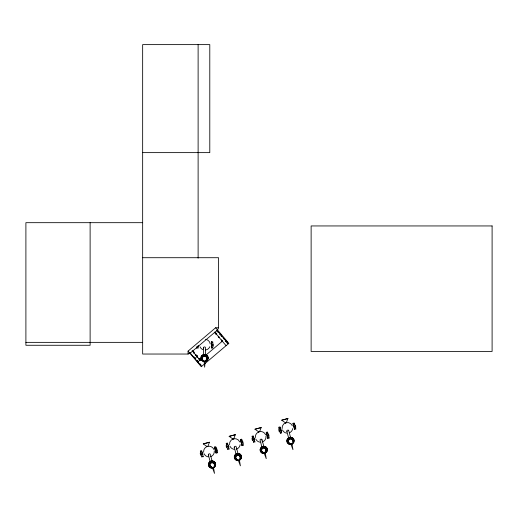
<?xml version="1.0" encoding="UTF-8"?>
<svg xmlns="http://www.w3.org/2000/svg" width="518" height="518" viewBox="0 0 518 518"><rect width="100%" height="100%" fill="white"/><g stroke="black" fill="none" stroke-linecap="round" stroke-linejoin="round"><path stroke-width="0.78" d="M205.199 361.033L204.636 367.178L204.066 361.033M207.847 446.451L209.46 442.197L203.257 443.907L207.2 446.665A3.71 2.396 -15 0 0 207.582 446.561L207.485 446.503A3.71 2.396 -15 0 0 207.103 446.607L206.915 446.671M233.728 438.901L235.34 434.647L229.144 436.357L233.081 439.115A3.71 2.396 -15 0 0 233.469 439.011L233.365 438.953A3.71 2.396 -15 0 0 232.983 439.057L232.724 439.167M259.57 431.753L261.182 427.505L254.979 429.215L258.922 431.973A3.71 2.396 -15 0 0 259.304 431.863L259.207 431.805A3.71 2.396 -15 0 0 258.825 431.915L258.56 432.018M286.292 422.733L287.911 418.486L281.708 420.195L285.651 422.953A3.71 2.396 -15 0 0 286.033 422.843L285.936 422.785A3.71 2.396 -15 0 0 285.554 422.889L285.308 422.986M142.657 257.711L218.551 257.711L218.551 327.764L217.515 329.992L189.957 353.341L188.073 354.034L142.657 354.034L142.657 44.626L209.79 44.626L209.79 152.629L142.657 152.629M209.55 442.249L203.257 443.907M235.431 434.699L229.144 436.357M261.273 427.557L254.979 429.215M287.995 418.538L281.708 420.195M188.073 354.034L188.073 351.113L215.63 327.764L218.551 327.764M197.824 361.978L201.256 359.071M206.067 354.992L222.319 341.22A1.612 1.612 0 0 1 221.38 340.145L221.652 340.073A1.334 1.334 0 0 0 222.416 340.948M258.579 432.006L258.637 431.98A5.335 5.335 0 0 0 255.4 437.587M262.056 441.977L262.755 441.783A5.335 5.335 0 0 0 265.974 436.137M236.214 449.119L236.914 448.931A5.335 5.335 0 0 0 240.138 444.677M210.334 456.669L211.033 456.481A5.335 5.335 0 0 0 214.251 450.835M293.182 424.151L294.412 423.763M293.279 424.533L294.528 424.203M279.092 428.418L280.335 428.082M266.433 433.113L267.683 432.783M252.247 436.998L253.49 436.661M266.453 433.171L267.696 432.841M241.841 439.924L240.598 440.261L241.861 439.983M252.26 437.056L253.509 436.719M226.405 444.14L227.655 443.809M226.418 444.198L227.667 443.868M266.556 433.553L267.8 433.223M293.79 426.45L295.04 426.113M240.715 440.701L241.964 440.365M279.603 430.328L280.847 429.992M214.711 447.811L215.974 447.533M200.524 451.69L201.787 451.418M214.834 448.251L216.077 447.915M200.641 452.13L201.884 451.8M267.068 435.47L268.311 435.133M252.875 439.348L254.124 439.011M241.226 442.612L242.476 442.281M280.115 432.239L281.365 431.908M294.308 428.36L295.551 428.023M227.033 446.497L228.283 446.16M215.346 450.161L216.589 449.825M201.152 454.04L202.402 453.71M294.496 429.15L295.765 428.807M280.322 433.022L281.572 432.692M253.386 441.258L254.636 440.928M215.857 452.072L217.1 451.741M267.767 438.17L269.036 437.827M253.6 442.042L254.843 441.712M241.925 445.312L243.195 444.975M227.758 449.19L229.008 448.853M216.045 452.861L217.314 452.525M201.871 456.74L203.121 456.403M215.935 332.802L215.145 333.003A1.638 1.638 0 0 0 216.796 334.207A1.612 1.612 0 0 1 215.171 332.996M200.324 363.94L200.026 364.012A1.638 1.638 0 0 0 200.958 365.086M142.657 222.682L25.9 222.682L25.9 345.273L90.119 345.273L90.119 222.682M25.9 342.359L142.657 342.359M211.448 342.534L212.736 342.534M211.448 342.599L212.736 342.599M211.448 344.969L212.736 344.969M196.73 347.837L198.025 347.837M211.422 347.759L212.736 347.759M192.288 351.372L192.69 351.372A1.334 1.334 0 0 1 193.654 352.894M215.63 327.764L228.839 343.35L201.282 366.699L188.073 351.113M216.867 330.277L228.321 343.79M214.601 332.109L226.094 345.674M192.107 350.718L200.052 360.094M189.879 352.603L201.599 366.433M290.818 443.874L292.961 449.656L291.919 443.576M264.096 452.894L266.233 458.676L265.32 453.36M238.254 460.042L240.391 465.824L239.355 459.744M212.639 468.311L214.51 473.374L213.468 467.294M295.254 425.064L295.823 427.201M295.869 429.195L294.205 422.999L292.942 423.342L294.619 429.532M293.052 423.31L294.606 429.118M288.72 430.568L290.592 437.542M288.882 438.875L286.804 431.118A0.997 0.706 -15 0 1 288.06 430.121M280.788 428.936L281.365 431.073M281.675 433.08L280.018 426.884L278.768 427.214L280.426 433.411M278.645 429.513L279.215 431.649M268.525 434.084L269.095 436.221M269.14 438.215L267.482 432.018L266.213 432.362L267.89 438.552M266.323 432.329L267.877 438.137M261.998 439.588L263.863 446.561M261.946 447.118L260.075 440.138A0.997 0.706 -15 0 1 261.765 439.283M254.066 437.956L254.636 440.093M254.947 442.1L253.289 435.903L252.039 436.234L253.703 442.43M251.916 438.532L252.493 440.669M242.683 441.232L243.259 443.363M243.298 445.363L241.641 439.167L240.371 439.504L242.055 445.694M240.481 439.478L241.148 441.977M241.213 442.197L242.035 445.286M238.027 453.71L236.156 446.73A0.997 0.706 -15 0 0 234.861 446.374A0.997 0.706 -15 0 0 234.324 447.448M234.24 447.287L236.104 454.267M228.224 445.104L228.794 447.241M229.111 449.242L227.447 443.045L226.198 443.382L227.862 449.579M226.081 445.681L226.651 447.817M216.802 448.776L217.372 450.913M217.418 452.913L215.76 446.717L214.491 447.053L216.148 453.25L214.601 447.028M212.14 461.26L210.269 454.28A0.997 0.706 -15 0 0 209.104 453.885A0.997 0.706 -15 0 0 208.353 454.836L210.224 461.81M202.344 452.654L202.914 454.785M203.224 456.792L201.567 450.595L200.317 450.932L201.975 457.129M200.194 453.224L200.77 455.361M213.209 344.01L213.209 346.225M212.736 348.161L212.736 341.75L211.422 341.75L211.422 348.161M211.538 341.75L211.538 347.759M205.484 354.862L205.484 347.636A0.997 0.706 0 0 0 204.455 346.95A0.997 0.706 0 0 0 203.483 347.675L203.483 354.901M198.245 345.668L198.245 346.225M198.116 44.626L198.116 258.21M198.025 345.907L198.025 348.238M196.73 346.659L196.73 348.238M200.971 365.06A1.612 1.612 0 0 1 200.388 364.64M225.505 341.621A1.334 1.334 0 0 1 227.162 343.143M222.287 341.22A1.638 1.638 0 0 1 221.354 340.151M223.284 338.435A1.334 1.334 0 0 1 224.223 339.368M221.51 336.15A1.638 1.638 0 0 0 220.318 334.272A1.612 1.612 0 0 1 221.484 336.15M218.894 336.739A1.334 1.334 0 0 1 218.615 336.214M219.554 334.576A1.334 1.334 0 0 1 221.212 336.104M198.148 361.771A1.638 1.638 0 0 1 197.216 360.696M200.375 359.835A1.638 1.638 0 0 0 198.375 358.683A1.612 1.612 0 0 1 200.349 359.842M198.161 361.745A1.612 1.612 0 0 1 197.241 360.69M198.271 361.493A1.334 1.334 0 0 1 197.792 361.143M198.452 358.987A1.334 1.334 0 0 1 200.11 360.509M195.215 357.886A1.334 1.334 0 0 1 194.742 357.543M195.403 355.38A1.334 1.334 0 0 1 197.054 356.908M195.318 355.076A1.638 1.638 0 0 1 197.067 357.627M196.154 355.102A1.612 1.612 0 0 1 197.041 357.614M217.146 330.989A1.638 1.638 0 0 1 218.305 332.142A1.612 1.612 0 0 0 217.139 331.015M216.789 333.909A1.334 1.334 0 0 1 215.443 332.932M217.074 331.293A1.334 1.334 0 0 1 218.013 332.226M292.709 428.515A5.335 5.335 0 0 1 289.484 432.763M286.745 433.139A5.335 5.335 0 0 1 282.498 429.914M282.129 428.567A5.335 5.335 0 0 1 292.333 425.777M288.125 443.531A3.626 3.568 -15 0 1 288.947 437.555A3.626 3.568 -15 0 1 294.088 440.773A3.626 3.568 -15 0 1 288.914 444.023M289.148 442.845A2.389 2.35 -15 0 1 289.491 438.778A2.389 2.35 -15 0 1 292.89 441.077M288.584 442.23A2.415 2.376 -15 0 1 289.691 438.422A2.415 2.376 -15 0 1 292.825 440.857M289.173 442.948A2.389 2.35 -15 0 1 289.523 438.888A2.389 2.35 -15 0 1 292.916 441.181M293.628 441.53A1.204 1.204 0 0 1 293.408 441.75M293.402 439.84A1.204 1.204 0 0 1 293.622 440.06M287.231 431.513A0.997 0.706 -15 0 1 286.888 431.287M288.293 430.167A0.997 0.706 -15 0 1 288.636 430.4M287.924 438.629A3.257 3.257 0 0 1 289.258 437.593M290.08 437.367A3.257 3.257 0 0 1 293.091 438.597M293.518 439.335A3.257 3.257 0 0 1 293.745 440.151M260.017 442.158A5.335 5.335 0 0 1 255.769 438.934M259.965 431.578A5.335 5.335 0 0 1 265.604 434.796M262.976 452.143A2.389 2.35 -15 0 1 261.532 449.145A2.389 2.35 -15 0 1 264.588 447.701A2.389 2.35 -15 0 1 266.025 450.699M265.74 451.243A2.389 2.35 -15 0 1 265.32 451.702M262.322 451.664A2.415 2.376 -15 0 1 261.603 448.536A2.415 2.376 -15 0 1 264.704 447.533A2.415 2.376 -15 0 1 265.967 450.485M263.002 452.246A2.389 2.35 -15 0 1 261.564 449.248A2.389 2.35 -15 0 1 264.62 447.805A2.389 2.35 -15 0 1 266.058 450.802M265.773 451.353A2.389 2.35 -15 0 1 264.827 452.143M267.055 449.352A1.204 1.204 0 0 1 267.061 450.278M266.401 448.705A1.204 1.204 0 0 1 266.673 448.86M261.972 439.957A0.997 0.706 -15 0 1 261.862 440.145M261.797 447.04A3.257 3.257 0 0 1 266.796 448.355M234.181 449.307A5.335 5.335 0 0 1 229.927 446.082M229.558 444.735A5.335 5.335 0 0 1 239.769 441.945M240.663 459.233A3.626 3.568 -15 0 1 234.609 458.469A3.626 3.568 -15 0 1 237.917 453.38A3.626 3.568 -15 0 1 241.174 458.449M235.781 458.087A2.389 2.35 -15 0 1 237.827 454.72A2.389 2.35 -15 0 1 240.19 457.847M236.577 459.013A2.389 2.35 -15 0 1 236.117 458.598M236.014 458.398A2.415 2.376 -15 0 1 237.432 454.513A2.415 2.376 -15 0 1 240.125 457.634M235.813 458.19A2.389 2.35 -15 0 1 237.859 454.823A2.389 2.35 -15 0 1 240.216 457.951M239.931 458.501A2.389 2.35 -15 0 1 239.51 458.954M237.166 459.395A2.389 2.35 -15 0 1 236.15 458.708M241.058 456.228A1.204 1.204 0 0 1 241.064 457.698M234.725 456.352A3.257 3.257 0 0 1 234.939 455.529M236.694 453.762A3.257 3.257 0 0 1 237.509 453.535M238.358 453.528A3.257 3.257 0 0 1 240.954 455.497M241.181 456.319A3.257 3.257 0 0 1 241.181 457.167M208.294 456.857A5.335 5.335 0 0 1 204.047 453.626M203.678 452.285A5.335 5.335 0 0 1 206.896 446.639M208.236 446.27A5.335 5.335 0 0 1 213.882 449.488M210.47 467.741A3.626 3.568 -15 0 1 208.883 462.723A3.626 3.568 -15 0 1 214.109 461.564A3.626 3.568 -15 0 1 214.782 466.783M214.076 467.417A3.626 3.568 -15 0 1 213.241 467.851M212.315 468.052A3.626 3.568 -15 0 1 211.37 468.019M209.9 465.637A2.389 2.35 -15 0 1 211.946 462.263A2.389 2.35 -15 0 1 214.303 465.391M211.253 466.835A2.389 2.35 -15 0 1 210.237 466.148M211.156 466.634A2.415 2.376 -15 0 1 209.706 463.61A2.415 2.376 -15 0 1 212.788 462.153A2.415 2.376 -15 0 1 214.245 465.177M211.888 467.068A2.389 2.35 -15 0 1 209.738 464.342A2.389 2.35 -15 0 1 212.697 462.445A2.389 2.35 -15 0 1 214.335 465.501M215.171 463.778A1.204 1.204 0 0 1 215.177 465.242M208.78 455.231A0.997 0.706 -15 0 1 208.443 454.998M209.071 465.572A3.257 3.257 0 0 1 208.845 464.75M208.838 463.901A3.257 3.257 0 0 1 209.058 463.079M209.479 462.341A3.257 3.257 0 0 1 210.075 461.739M210.807 461.305A3.257 3.257 0 0 1 214.038 461.713M214.64 462.315A3.257 3.257 0 0 1 215.3 464.717M209.861 346.684A5.335 5.335 0 0 1 205.646 349.954M202.907 349.611A5.335 5.335 0 0 1 200 346.736M205.588 339.374A5.335 5.335 0 0 1 210.211 343.946M202.713 359.609A2.389 2.35 0 0 1 202.829 356.436A2.389 2.35 0 0 1 206.054 356.267A2.389 2.35 0 0 1 206.501 359.414M202.324 358.87A2.415 2.376 0 0 1 204.701 355.477A2.415 2.376 0 0 1 206.494 359.194M202.182 358.618A2.389 2.35 0 0 1 205.329 355.976A2.389 2.35 0 0 1 206.08 359.978M202.713 359.719A2.389 2.35 0 0 1 202.376 359.201M201.767 359.434A1.204 1.204 0 0 1 201.683 359.136M207.841 358.696A1.204 1.204 0 0 1 207.381 359.498M203.794 348.167A0.997 0.706 0 0 1 203.529 347.856M201.606 356.559A3.257 3.257 0 0 1 202.629 355.219M204.176 354.565A3.257 3.257 0 0 1 205.031 354.558M206.591 355.193A3.257 3.257 0 0 1 207.847 357.349M280.219 427.641L278.969 427.978L280.238 427.7M218.343 336.286L218.318 336.292A1.638 1.638 0 0 0 219.25 337.36A1.612 1.612 0 0 1 218.343 336.286M492.1 225.945L311.13 225.945L311.13 351.457L492.1 351.457L492.1 225.945M227.46 343.194A1.638 1.638 0 0 0 225.427 341.317A1.612 1.612 0 0 1 227.434 343.194M224.514 339.284A1.638 1.638 0 0 0 223.362 338.131A1.612 1.612 0 0 1 224.488 339.29M194.159 357.096A1.638 1.638 0 0 0 195.81 358.294A1.612 1.612 0 0 1 194.185 357.09M193.952 352.946A1.638 1.638 0 0 0 192.767 351.068A1.612 1.612 0 0 1 193.926 352.939M288.953 444.159A3.626 3.568 -15 0 0 294.114 440.591A3.626 3.568 -15 0 0 288.435 438.001A3.626 3.568 -15 0 0 288.953 444.159M289.866 443.725A2.389 2.35 -15 0 0 293.02 441.071A2.389 2.35 -15 0 0 289.128 439.724A2.389 2.35 -15 0 0 289.866 443.725M262.192 453.043A3.626 3.568 -15 0 0 267.346 449.475A3.626 3.568 -15 0 0 261.674 446.885A3.626 3.568 -15 0 0 262.192 453.043M262.225 453.179A3.626 3.568 -15 0 0 267.385 449.611A3.626 3.568 -15 0 0 261.707 447.021A3.626 3.568 -15 0 0 262.225 453.179M263.138 452.745A2.389 2.35 -15 0 0 266.291 450.09A2.389 2.35 -15 0 0 262.406 448.743A2.389 2.35 -15 0 0 263.138 452.745M236.389 460.327A3.626 3.568 -15 0 0 241.543 456.759A3.626 3.568 -15 0 0 235.871 454.163A3.626 3.568 -15 0 0 236.389 460.327M237.296 459.893A2.389 2.35 -15 0 0 240.456 457.232A2.389 2.35 -15 0 0 236.564 455.885A2.389 2.35 -15 0 0 237.296 459.893M210.502 467.877A3.626 3.568 -15 0 0 215.663 464.309A3.626 3.568 -15 0 0 209.984 461.713A3.626 3.568 -15 0 0 210.502 467.877M211.415 467.437A2.389 2.35 -15 0 0 214.569 464.782A2.389 2.35 -15 0 0 210.677 463.435A2.389 2.35 -15 0 0 211.415 467.437M202.188 360.69A3.626 3.568 0 0 0 208.094 358.579A3.626 3.568 0 0 0 203.283 354.603A3.626 3.568 0 0 0 202.188 360.69M202.188 360.826A3.626 3.568 0 0 0 208.094 358.715A3.626 3.568 0 0 0 203.283 354.746A3.626 3.568 0 0 0 202.188 360.826M203.179 360.645A2.389 2.35 0 0 0 206.915 358.896A2.389 2.35 0 0 0 203.503 356.585A2.389 2.35 0 0 0 203.179 360.645"/></g></svg>
